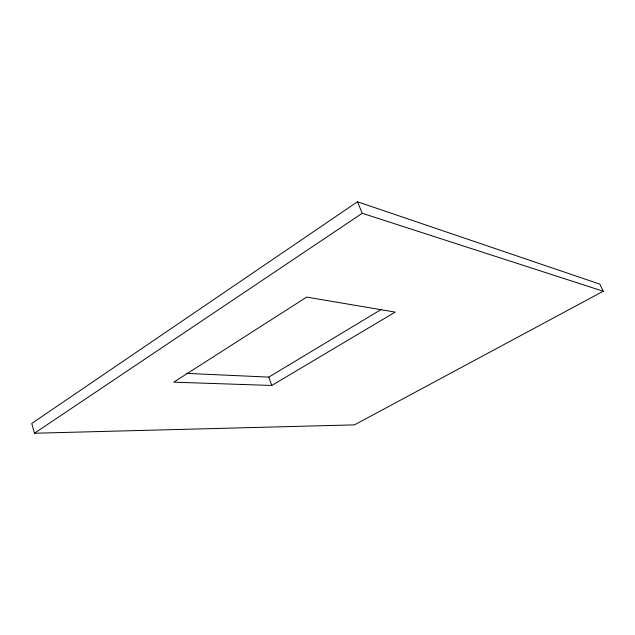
<?xml version="1.0" encoding="UTF-8"?>
<svg xmlns="http://www.w3.org/2000/svg" width="635" height="635" viewBox="0 0 635 635"><rect width="100%" height="100%" fill="white"/><g stroke="black" fill="none" stroke-linecap="round" stroke-linejoin="round"><path stroke-width="0.95" d="M357.473 201.763L31.75 423.45L34.449 433.237L354.489 424.871L603.25 291.235L599.797 284.115L357.473 201.763L362.228 213.273L603.25 291.235M34.449 433.237L362.228 213.273M186.333 373.364L268.788 377.111L381.397 309.364M271.788 385.469L395.184 312.095L306.665 297.109L173.744 382.167L271.788 385.469L268.788 377.111"/></g></svg>
